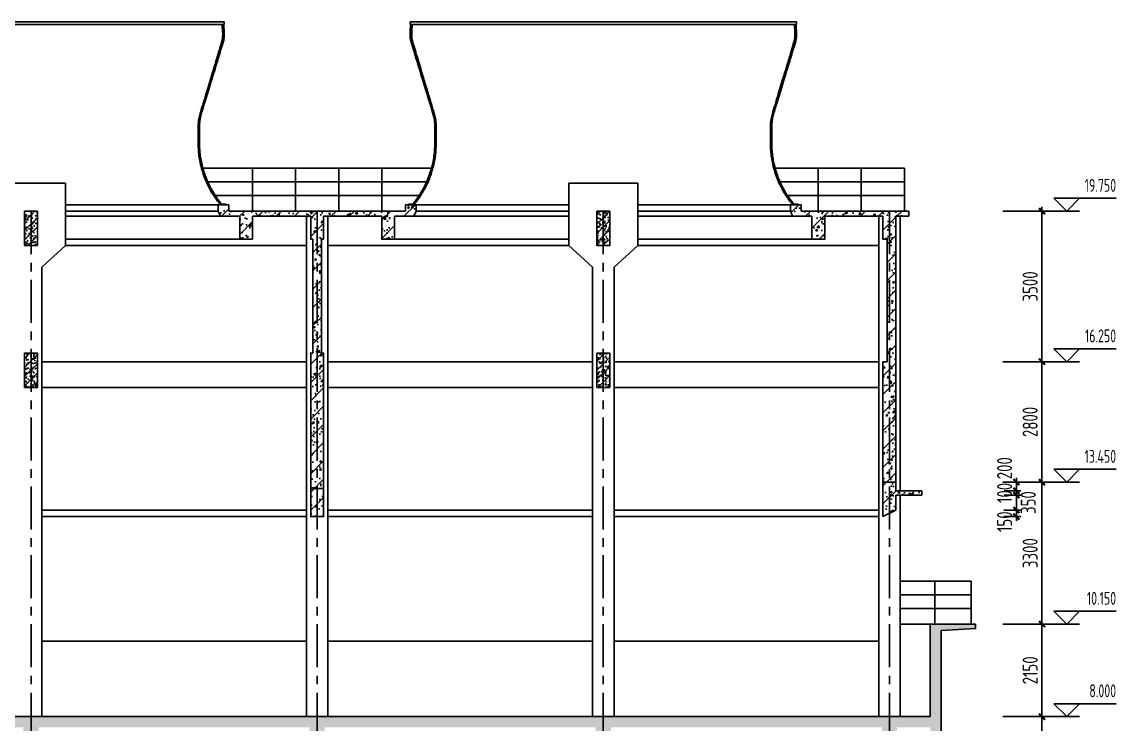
# Model space of a CAD drawing. Extents: x 665703 to 1047784, y -160603 to 92239.
# Drawn here: x 695037 to 720468, y -9366 to 6959 of the extents above; entities that cross this region are included whole.
import ezdxf
from ezdxf.enums import TextEntityAlignment as Align

# ---------------------------------------------------------------- set-up
doc = ezdxf.new("R2010")
doc.units = 0
doc.header["$LTSCALE"] = 800
doc.linetypes.add('CENTER', pattern=[2, 1.25, -0.25, 0.25, -0.25])
doc.layers.get('0').update_dxf_attribs({"linetype": 'CONTINUOUS'})
doc.layers.get('Defpoints').update_dxf_attribs({"linetype": 'CONTINUOUS'})
for name, color, linetype in [('AXIS', 4, 'CENTER'), ('DIM', 2, 'CONTINUOUS'), ('HATCH', 254, 'CONTINUOUS'), ('THIN', 7, 'CONTINUOUS'), ('中粗', 3, 'CONTINUOUS'), ('粗线', 1, 'CONTINUOUS')]:
    doc.layers.add(name, color=color, linetype=linetype)
doc.styles.add('TSSD_Dimension', font='Tssdeng.shx', dxfattribs={"width": 0.75, "bigfont": 'hztxt.shx'})
doc.styles.add('TSSD_Label', font='Tssdeng.shx', dxfattribs={"width": 0.7, "bigfont": 'hztxt.shx'})
doc.dimstyles.new('TSSD_100_100', dxfattribs={"dimtxt": 350, "dimasz": 100, "dimexe": 100, "dimexo": 250, "dimgap": 100, "dimtad": 1, "dimdec": 0, "dimzin": 0, "dimdsep": 46, "dimtxsty": 'TSSD_Dimension', "dimblk": 'ARCHTICK', "dimcen": 0, "dimdle": 100, "dimclrt": 7, "dimadec": 0, "dimazin": 0, "dimtfac": 1, "dimtdec": 0, "dimtix": 1, "dimtmove": 2, "dimatfit": 3, "dimldrblk": 'ARCHTICK', "dimfxl": 0, "dimtolj": 1, "dimtzin": 0, "dimarcsym": 0})
pattern_1 = [(50, (680743.73, -35158.91), (215.17805, -18.82564), [22.5, -247.5]), (355, (680743.73, -35158.9), (-41.6254, 225.6576), [18, -198]), (100.4514, (680761.66, -35160.48), (173.5528, 206.8319), [19.1221, -210.3426]), (46.1842, (680743.73, -35098.9), (320.1723, -49.6557), [33.75, -371.25]), (96.6356, (680770.4, -35103.05), (280.3988, 292.2354), [28.683, -315.514]), (351.1842, (680743.73, -35098.9), (280.3986, 292.2356), [27, -297]), (21, (680773.73, -35113.91), (179.0721, -120.7857), [22.5, -247.5]), (326, (680773.73, -35113.9), (72.9946, 217.545), [18, -198]), (71.4514, (680788.65, -35123.98), (252.0668, 96.75915), [19.1221, -210.3426]), (37.5, (680743.73, -35158.91), (3.64796, 99.86816), [0, -195.6, 0, -201, 0, -198.75]), (7.5, (680743.73, -35158.91), (78.92086, 118.32351), [0, -114.6, 0, -191.1, 0, -75.75]), (327.5, (680676.83, -35158.91), (160.14673, -6.76646), [0, -75, 0, -234, 0, -310.5]), (317.5, (680646.83, -35158.91), (174.95585, 30.0315), [0, -97.5, 0, -155.4, 0, -220.5]), (45, (680743.73, -35158.91), (-106.066, 106.066), [])]
pattern_2 = [(50, (680743.73, -35158.9), (430.356, -37.6513), [45, -495]), (355, (680743.73, -35158.9), (-83.2508, 451.3153), [36, -396]), (100.4514, (680779.6, -35162.05), (347.1056, 413.6637), [38.244, -420.6853]), (46.1842, (680743.73, -35038.9), (640.3446, -99.3114), [67.5, -742.5]), (96.6356, (680797.1, -35047.2), (560.798, 584.471), [57.366, -631.028]), (351.1842, (680743.7, -35038.9), (560.797, 584.471), [54, -594]), (21, (680803.73, -35068.9), (358.1442, -241.5713), [45, -495]), (326, (680803.73, -35068.9), (145.9892, 435.09), [36, -396]), (71.4514, (680833.57, -35089.04), (504.1336, 193.5183), [38.244, -420.6853]), (37.5, (680743.73, -35158.91), (7.2959, 199.7363), [0, -391.2, 0, -402, 0, -397.5]), (7.5, (680743.73, -35158.9), (157.8417, 236.647), [0, -229.2, 0, -382.2, 0, -151.5]), (327.5, (680609.93, -35158.91), (320.29346, -13.5329), [0, -150, 0, -468, 0, -621]), (317.5, (680549.93, -35158.9), (349.9117, 60.063), [0, -195, 0, -310.8, 0, -441]), (45, (680743.73, -35158.9), (-212.132, 212.132), [])]

# ---------------------------------------------------------------- blocks, each defined once
blk = doc.blocks.new('_ArchTick')
at = {"color": 0, "const_width": 0.5}
blk.add_lwpolyline([(-0.71, -0.71), (0.71, 0.71)], dxfattribs=at)
blk = doc.blocks.new('*D55')
at = {"layer": 'Defpoints', "color": 0, "transparency": 16777216}
for p in [(717583, -9191), (718745, -9191), (717583, -17191)]:
    blk.add_point(p, dxfattribs=at)
at = {"layer": 'DIM', "color": 0, "lineweight": -2, "transparency": 16777216}
for p, q in [((718745, -17291), (718745, -9091)), ((717833, -9191), (718845, -9191)), ((717833, -17191), (718845, -17191))]:
    blk.add_line(p, q, dxfattribs=at)
at = {"layer": 'DIM', "color": 0, "lineweight": -2, "transparency": 16777216, "xscale": 100, "yscale": 100, "zscale": 100}
for p, rotation in [((718745, -9191), 90), ((718745, -17191), 270)]:
    blk.add_blockref('_ArchTick', p, dxfattribs=dict(at, rotation=rotation))
at = {"layer": 'DIM', "color": 7, "transparency": 16777216, "insert": (718470, -13191), "char_height": 350, "attachment_point": 5, "rotation": 90, "style": 'TSSD_Dimension'}
blk.add_mtext('\\A1;8000', dxfattribs=at)
blk = doc.blocks.new('*D56')
at = {"layer": 'Defpoints', "color": 0, "transparency": 16777216}
for p in [(717583, -7041), (718745, -7041), (717583, -9191)]:
    blk.add_point(p, dxfattribs=at)
at = {"layer": 'DIM', "color": 0, "lineweight": -2, "transparency": 16777216}
for p, q in [((717833, -7041), (718845, -7041)), ((718745, -9291), (718745, -6941)), ((717833, -9191), (718845, -9191))]:
    blk.add_line(p, q, dxfattribs=at)
at = {"layer": 'DIM', "color": 0, "lineweight": -2, "transparency": 16777216, "xscale": 100, "yscale": 100, "zscale": 100}
for p, rotation in [((718745, -7041), 90), ((718745, -9191), 270)]:
    blk.add_blockref('_ArchTick', p, dxfattribs=dict(at, rotation=rotation))
at = {"layer": 'DIM', "color": 7, "transparency": 16777216, "insert": (718470, -8116), "char_height": 350, "attachment_point": 5, "rotation": 90, "style": 'TSSD_Dimension'}
blk.add_mtext('\\A1;2150', dxfattribs=at)
blk = doc.blocks.new('*D57')
at = {"layer": 'Defpoints', "color": 0, "transparency": 16777216}
for p in [(717583, -3741), (718745, -3741), (717583, -7041)]:
    blk.add_point(p, dxfattribs=at)
at = {"layer": 'DIM', "color": 0, "lineweight": -2, "transparency": 16777216}
for p, q in [((717833, -3741), (718845, -3741)), ((718745, -7141), (718745, -3641)), ((717833, -7041), (718845, -7041))]:
    blk.add_line(p, q, dxfattribs=at)
at = {"layer": 'DIM', "color": 0, "lineweight": -2, "transparency": 16777216, "xscale": 100, "yscale": 100, "zscale": 100}
for p, rotation in [((718745, -3741), 90), ((718745, -7041), 270)]:
    blk.add_blockref('_ArchTick', p, dxfattribs=dict(at, rotation=rotation))
at = {"layer": 'DIM', "color": 7, "transparency": 16777216, "insert": (718470, -5391), "char_height": 350, "attachment_point": 5, "rotation": 90, "style": 'TSSD_Dimension'}
blk.add_mtext('\\A1;3300', dxfattribs=at)
blk = doc.blocks.new('*D58')
at = {"layer": 'Defpoints', "color": 0, "transparency": 16777216}
for p in [(717583, -941), (718745, -941), (717583, -3741)]:
    blk.add_point(p, dxfattribs=at)
at = {"layer": 'DIM', "color": 0, "lineweight": -2, "transparency": 16777216}
for p, q in [((717833, -941), (718845, -941)), ((718745, -3841), (718745, -841)), ((717833, -3741), (718845, -3741))]:
    blk.add_line(p, q, dxfattribs=at)
at = {"layer": 'DIM', "color": 0, "lineweight": -2, "transparency": 16777216, "xscale": 100, "yscale": 100, "zscale": 100}
for p, rotation in [((718745, -941), 90), ((718745, -3741), 270)]:
    blk.add_blockref('_ArchTick', p, dxfattribs=dict(at, rotation=rotation))
at = {"layer": 'DIM', "color": 7, "transparency": 16777216, "insert": (718470, -2341), "char_height": 350, "attachment_point": 5, "rotation": 90, "style": 'TSSD_Dimension'}
blk.add_mtext('\\A1;2800', dxfattribs=at)
blk = doc.blocks.new('*D59')
at = {"layer": 'Defpoints', "color": 0, "transparency": 16777216}
for p in [(717583, 2559), (718745, 2559), (717583, -941)]:
    blk.add_point(p, dxfattribs=at)
at = {"layer": 'DIM', "color": 0, "lineweight": -2, "transparency": 16777216}
for p, q in [((717833, 2559), (718845, 2559)), ((718745, -1041), (718745, 2659)), ((717833, -941), (718845, -941))]:
    blk.add_line(p, q, dxfattribs=at)
at = {"layer": 'DIM', "color": 0, "lineweight": -2, "transparency": 16777216, "xscale": 100, "yscale": 100, "zscale": 100}
for p, rotation in [((718745, 2559), 90), ((718745, -941), 270)]:
    blk.add_blockref('_ArchTick', p, dxfattribs=dict(at, rotation=rotation))
at = {"layer": 'DIM', "color": 7, "transparency": 16777216, "insert": (718470, 809), "char_height": 350, "attachment_point": 5, "rotation": 90, "style": 'TSSD_Dimension'}
blk.add_mtext('\\A1;3500', dxfattribs=at)
blk = doc.blocks.new('*D60')
at = {"layer": 'Defpoints', "color": 0, "transparency": 16777216}
for p in [(717606, -4391), (717607, -4541), (718150, -4391)]:
    blk.add_point(p, dxfattribs=at)
at = {"layer": 'DIM', "color": 0, "lineweight": -2, "transparency": 16777216}
for p, q in [((718150, -4391), (718150, -4291)), ((717856, -4391), (718250, -4391)), ((717857, -4541), (718250, -4541)), ((718150, -4541), (718150, -4391)), ((718150, -4541), (718150, -4641))]:
    blk.add_line(p, q, dxfattribs=at)
at = {"layer": 'DIM', "color": 0, "lineweight": -2, "transparency": 16777216, "xscale": 100, "yscale": 100, "zscale": 100}
for p, rotation in [((718150, -4391), 270), ((718150, -4541), 90)]:
    blk.add_blockref('_ArchTick', p, dxfattribs=dict(at, rotation=rotation))
at = {"layer": 'DIM', "color": 7, "transparency": 16777216, "insert": (717875, -4660), "char_height": 350, "attachment_point": 5, "rotation": 90, "style": 'TSSD_Dimension'}
blk.add_mtext('\\A1;150', dxfattribs=at)
blk = doc.blocks.new('*D61')
at = {"layer": 'Defpoints', "color": 0, "transparency": 16777216}
for p in [(717614, -4041), (718150, -4041), (717606, -4391)]:
    blk.add_point(p, dxfattribs=at)
at = {"layer": 'DIM', "color": 0, "lineweight": -2, "transparency": 16777216}
for p, q in [((717864, -4041), (718250, -4041)), ((718150, -4491), (718150, -3941)), ((717856, -4391), (718250, -4391))]:
    blk.add_line(p, q, dxfattribs=at)
at = {"layer": 'DIM', "color": 0, "lineweight": -2, "transparency": 16777216, "xscale": 100, "yscale": 100, "zscale": 100}
for p, rotation in [((718150, -4041), 90), ((718150, -4391), 270)]:
    blk.add_blockref('_ArchTick', p, dxfattribs=dict(at, rotation=rotation))
at = {"layer": 'DIM', "color": 7, "transparency": 16777216, "insert": (718426, -4216), "char_height": 350, "attachment_point": 5, "rotation": 90, "style": 'TSSD_Dimension'}
blk.add_mtext('\\A1;350', dxfattribs=at)
blk = doc.blocks.new('*D62')
at = {"layer": 'Defpoints', "color": 0, "transparency": 16777216}
for p in [(717614, -3741), (718150, -3741), (717614, -3941)]:
    blk.add_point(p, dxfattribs=at)
at = {"layer": 'DIM', "color": 0, "lineweight": -2, "transparency": 16777216}
for p, q in [((717864, -3741), (718250, -3741)), ((718150, -4041), (718150, -3641)), ((717864, -3941), (718250, -3941))]:
    blk.add_line(p, q, dxfattribs=at)
at = {"layer": 'DIM', "color": 0, "lineweight": -2, "transparency": 16777216, "xscale": 100, "yscale": 100, "zscale": 100}
for p, rotation in [((718150, -3741), 90), ((718150, -3941), 270)]:
    blk.add_blockref('_ArchTick', p, dxfattribs=dict(at, rotation=rotation))
at = {"layer": 'DIM', "color": 7, "transparency": 16777216, "insert": (717875, -3417), "char_height": 350, "attachment_point": 5, "rotation": 90, "style": 'TSSD_Dimension'}
blk.add_mtext('\\A1;200', dxfattribs=at)
blk = doc.blocks.new('*D63')
at = {"layer": 'Defpoints', "color": 0, "transparency": 16777216}
for p in [(717614, -3941), (717614, -4041), (718150, -3941)]:
    blk.add_point(p, dxfattribs=at)
at = {"layer": 'DIM', "color": 0, "lineweight": -2, "transparency": 16777216}
for p, q in [((717864, -3941), (718250, -3941)), ((717864, -4041), (718250, -4041)), ((718150, -3941), (718150, -3841)), ((718150, -4041), (718150, -3941)), ((718150, -4041), (718150, -4141))]:
    blk.add_line(p, q, dxfattribs=at)
at = {"layer": 'DIM', "color": 0, "lineweight": -2, "transparency": 16777216, "xscale": 100, "yscale": 100, "zscale": 100}
for p, rotation in [((718150, -3941), 270), ((718150, -4041), 90)]:
    blk.add_blockref('_ArchTick', p, dxfattribs=dict(at, rotation=rotation))
at = {"layer": 'DIM', "color": 7, "transparency": 16777216, "insert": (717875, -3991), "char_height": 350, "attachment_point": 5, "rotation": 90, "style": 'TSSD_Dimension'}
blk.add_mtext('\\A1;100', dxfattribs=at)

msp = doc.modelspace()

# ---------------------------------------------------------------- hatches: boundary and pattern name
at = {"layer": 'HATCH'}
h = msp.add_hatch(dxfattribs=at)
h.set_pattern_fill('ARMORED', color=256, scale=30, style=0)
h.set_pattern_definition(pattern_1)
h.paths.add_polyline_path([(695399.9, 2559.3), (695099.9, 2559.3), (695099.9, 1759.3), (695399.9, 1759.3)])
h = msp.add_hatch(dxfattribs=at)
h.set_pattern_fill('ARMORED', color=256, scale=60, style=0)
h.set_pattern_definition(pattern_2)
h.paths.add_polyline_path([(702049.9, -1540.7), (702049.9, -740.7), (701999.9, -740.7), (701999.9, 1909.3), (702049.9, 1909.3), (702049.9, 2439.3), (703399.9, 2439.3), (703399.9, 1909.3), (703699.9, 1909.3), (703699.9, 2439.3), (704149.9, 2439.3), (704199.9, 2559.3), (704199.9, 2709.3), (703949.9, 2709.3), (703949.9, 2559.3), (699849.9, 2559.3), (699849.9, 2709.3), (699599.9, 2709.3), (699599.9, 2559.3), (699649.9, 2439.3), (700099.9, 2439.3), (700099.9, 1909.3), (700399.9, 1909.3), (700399.9, 2439.3), (701749.9, 2439.3), (701749.9, 1909.3), (701799.9, 1909.3), (701799.9, -740.7), (701749.9, -740.7), (701749.9, -1540.7), (701749.9, -3890.7), (701749.9, -4540.7), (702049.9, -4540.7), (702049.9, -3890.7)])
h = msp.add_hatch(dxfattribs=at)
h.set_pattern_fill('ARMORED', color=256, scale=30, style=0)
h.set_pattern_definition(pattern_1)
h.paths.add_polyline_path([(708699.9, 2559.3), (708399.9, 2559.3), (708399.9, 1759.3), (708699.9, 1759.3)])
h = msp.add_hatch(dxfattribs=at)
h.set_pattern_fill('ARMORED', color=256, scale=60, style=0)
h.set_pattern_definition(pattern_2)
h.paths.add_polyline_path([(715349.9, -1640.7), (715349.9, -940.7), (715349.9, 1909.3), (715349.9, 2439.3), (715649.9, 2439.3), (715649.9, 2559.3), (713149.9, 2559.3), (713149.9, 2709.3), (712899.9, 2709.3), (712899.9, 2559.3), (712949.9, 2439.3), (713399.9, 2439.3), (713399.9, 1909.3), (713699.9, 1909.3), (713699.9, 2439.3), (715049.9, 2439.3), (715049.9, 1909.3), (715149.9, 1909.3), (715149.9, -940.7), (715049.9, -940.7), (715049.9, -1640.7), (715049.9, -3740.7), (715049.9, -4540.7), (715349.9, -4390.7), (715349.9, -4040.7), (715949.9, -4040.7), (715949.9, -3940.7), (715349.9, -3940.7), (715349.9, -3740.7)])
h = msp.add_hatch(dxfattribs=at)
h.set_pattern_fill('ARMORED', color=256, scale=30, style=0)
h.set_pattern_definition(pattern_1)
h.paths.add_polyline_path([(695099.9, -1540.7), (695399.9, -1540.7), (695399.9, -740.7), (695099.9, -740.7)])
h = msp.add_hatch(dxfattribs=at)
h.set_pattern_fill('ARMORED', color=256, scale=30, style=0)
h.set_pattern_definition(pattern_1)
h.paths.add_polyline_path([(708699.9, -740.7), (708399.9, -740.7), (708399.9, -1540.7), (708699.9, -1540.7)])
h = msp.add_hatch(dxfattribs=at)
h.set_pattern_fill('ARMORED', color=256, scale=100, style=0)
h.set_pattern_definition([(50, (680743.73, -35158.9), (717.26, -62.752), [75, -825]), (355, (680743.7, -35158.9), (-138.751, 752.192), [60, -660]), (100.4514, (680803.5, -35164.14), (578.509, 689.44), [63.74, -701.142]), (46.1842, (680743.7, -34958.9), (1067.241, -165.519), [112.5, -1237.5]), (96.6356, (680832.7, -34972.7), (934.663, 974.118), [95.61, -1051.713]), (351.1842, (680743.7, -34958.9), (934.662, 974.119), [90, -990]), (21, (680843.73, -35008.9), (596.907, -402.619), [75, -825]), (326, (680843.7, -35008.9), (243.315, 725.15), [60, -660]), (71.4514, (680893.5, -35042.46), (840.223, 322.53), [63.74, -701.142]), (37.5, (680743.73, -35158.9), (12.1599, 332.8939), [0, -652, 0, -670, 0, -662.5]), (7.5, (680743.73, -35158.9), (263.0695, 394.4117), [0, -382, 0, -637, 0, -252.5]), (327.5, (680520.73, -35158.9), (533.8224, -22.5549), [0, -250, 0, -780, 0, -1035]), (317.5, (680420.73, -35158.9), (583.186, 100.105), [0, -325, 0, -518, 0, -735]), (45, (680743.73, -35158.9), (-353.5534, 353.5534), [])])
h.paths.add_polyline_path([(702074.9, -9440.7), (708374.9, -9440.7), (708374.9, -10190.7), (708724.9, -10190.7), (708724.9, -9440.7), (715024.9, -9440.7), (715024.9, -10090.7), (715374.9, -10090.7), (715374.9, -9440.7), (716149.9, -9440.7), (716149.9, -9690.7), (716399.9, -9690.7), (716399.9, -7190.7), (717199.9, -7140.7), (717199.9, -7040.7), (716149.9, -7040.7), (716149.9, -9190.7), (687649.9, -9190.7), (687649.9, -7040.7), (686599.9, -7040.7), (686599.9, -7140.7), (687399.9, -7190.7), (687399.9, -9690.7), (687649.9, -9690.7), (687649.9, -9440.7), (688424.9, -9440.7), (688424.9, -10090.7), (688774.9, -10090.7), (688774.9, -9440.7), (695074.9, -9440.7), (695074.9, -10190.7), (695424.9, -10190.7), (695424.9, -9440.7), (701724.9, -9440.7), (701724.9, -10190.7), (702074.9, -10190.7)])

# ---------------------------------------------------------------- linework, layer by layer
at = {"color": 7, "linetype": 'Continuous'}
for p, q in [((699736.9, 6959.3), (690762.9, 6959.3)), ((699736.9, 6900.3), (690762.9, 6900.3)), ((699736.9, 6900.3), (699736.9, 6959.3)), ((704062.9, 6959.3), (704062.9, 6900.3)), ((713036.9, 6959.3), (704062.9, 6959.3)), ((713036.9, 6900.3), (704062.9, 6900.3)), ((713036.9, 6900.3), (713036.9, 6959.3))]:
    msp.add_line(p, q, dxfattribs=at)
at = {"color": 7, "linetype": 'Continuous', "flags": 128}
for points in [[(699654.4, 2709.3), (699615.9, 2756.6), (699585.9, 2795.1), (699557.1, 2833.9), (699529.4, 2872.9), (699502.9, 2912), (699477.5, 2951.3), (699454.5, 2988.4), (699432.5, 3025.6), (699411.5, 3062.8), (699391.4, 3100), (699372.2, 3137.2), (699351.9, 3178.6), (699332.6, 3219.9), (699314.5, 3261.1), (699297.4, 3302.2), (699281.3, 3343), (699266.2, 3383.6), (699252.2, 3423.9), (699239, 3464), (699225.2, 3509.3), (699212.5, 3554.2), (699201, 3598.6), (699190.5, 3642.6), (699181.1, 3686), (699172.8, 3728), (699165.5, 3769.6), (699159, 3810.5), (699153.5, 3850.9), (699148.6, 3891.4), (699144.6, 3931.2), (699141.3, 3970.4), (699138.8, 4008.9), (699136.9, 4046.6), (699135.8, 4083.7), (699135.2, 4120), (699135.2, 4164.2), (699135.2, 4207.2), (699135.2, 4249.1), (699135.2, 4289.8), (699135.1, 4329.4), (699135.1, 4367.7), (699135.1, 4404.9), (699135.1, 4440.9), (699135.1, 4472.3), (699135.1, 4502.7), (699135.1, 4532.1), (699135.4, 4560.7), (699136.6, 4589), (699138.4, 4617), (699141.1, 4644.8), (699145.1, 4676.9), (699150.1, 4708.7), (699156.1, 4740), (699163, 4770.9), (699170.8, 4801.3), (699179.4, 4831.3), (699193.4, 4877.6), (699207.3, 4923.4), (699220.9, 4968.5), (699240.3, 5032.6), (699259.3, 5095.5), (699278, 5157.1), (699296.2, 5217.5), (699314.3, 5277.2), (699332.4, 5336.9), (699417.4, 5618.1), (699422.5, 5634.9), (699427.5, 5651.6), (699432.7, 5668.6), (699438.1, 5686.5), (699443.8, 5705.4), (699449.8, 5725.2), (699455.7, 5744.7), (699461.9, 5765.2), (699468.3, 5786.4), (699475, 5808.5), (699482, 5831.5), (699490, 5858.1), (699498.4, 5885.8), (699507.1, 5914.6), (699516.2, 5944.5), (699525.5, 5975.5), (699535.2, 6007.6), (699545.3, 6040.8), (699555.7, 6075.1), (699566.6, 6111.2), (699577.9, 6148.5), (699589.5, 6186.9), (699601.5, 6226.6), (699613.9, 6267.5), (699626.4, 6308.8), (699639.3, 6351.4), (699652.5, 6395.2), (699666.1, 6440.2), (699673.2, 6463.6), (699680.2, 6487.3), (699686.4, 6511), (699691.6, 6534.8), (699695.9, 6558.7), (699699.2, 6582.4), (699701.6, 6606.2), (699703.3, 6630.4), (699704.2, 6655), (699704.4, 6687.4), (699703.5, 6720.6), (699701.6, 6754.6), (699699, 6789.5), (699695.8, 6825.4), (699692.1, 6862.3), (699688.2, 6900.3)], [(699682.3, 2718.3), (699652, 2755.1), (699622.8, 2792.2), (699594.8, 2829.4), (699567.8, 2866.8), (699542, 2904.3), (699517.6, 2941.2), (699494.3, 2978.1), (699471.9, 3015), (699450.6, 3051.9), (699426.4, 3095.8), (699403.6, 3139.6), (699382.1, 3183.2), (699361.9, 3226.6), (699342.9, 3269.8), (699325.1, 3312.6), (699309.2, 3353.3), (699294.3, 3393.6), (699280.4, 3433.5), (699267.5, 3473.1), (699255.6, 3512.2), (699244.5, 3551), (699234.4, 3589.3), (699225, 3627.1), (699216.1, 3666.1), (699208.1, 3704.6), (699200.9, 3742.5), (699194.5, 3779.9), (699188.8, 3816.5), (699183.8, 3852.6), (699179.2, 3890.4), (699175.4, 3927.5), (699172.3, 3963.7), (699169.8, 3999.2), (699167.9, 4033.9), (699166.6, 4067.8), (699165.8, 4100.8), (699165.6, 4133), (699165.6, 4172.3), (699165.6, 4210.3), (699165.6, 4246.9), (699165.6, 4282.2), (699165.6, 4316.2), (699165.6, 4343.5), (699165.6, 4369.8), (699165.6, 4395.3), (699165.6, 4419.8), (699165.6, 4443.4), (699165.6, 4466.2), (699165.6, 4488.1), (699165.6, 4510.9), (699165.6, 4534.4), (699165.8, 4558.8), (699166.8, 4583.9), (699168.2, 4607.4), (699170.2, 4631.5), (699172.9, 4656.2), (699176.3, 4681.5), (699180.5, 4707.4), (699185.3, 4733.3), (699191, 4759.7), (699197.6, 4786.6), (699205.1, 4813.9), (699215.1, 4846.9), (699225.4, 4880.7), (699236, 4915.4), (699246.8, 4950.9), (699257.9, 4987.1), (699269.2, 5024.3), (699283.2, 5069.9), (699297.5, 5116.7), (699312.1, 5164.7), (699327.1, 5213.9), (699342.5, 5264.3), (699358, 5314.9), (699373.8, 5366.8), (699390, 5419.8), (699406.6, 5474.1), (699422.9, 5527.6), (699439.6, 5582.2), (699456.6, 5638), (699474, 5695), (699491.8, 5753.1), (699509.9, 5812.5), (699527.4, 5869.7), (699545.2, 5928), (699563.4, 5987.5), (699581.9, 6048.1), (699600.8, 6110), (699614.4, 6154.7), (699628.3, 6200), (699642.3, 6246), (699656.6, 6292.7), (699671, 6340), (699685.7, 6388.1), (699700.6, 6436.8), (699715.5, 6486.2), (699722.1, 6511), (699727.5, 6535.6), (699731.9, 6560.3), (699735.3, 6584.9), (699737.7, 6609.7), (699739.3, 6634.1), (699740.1, 6658.8), (699740.2, 6683.8), (699739.7, 6709), (699738, 6745.7), (699735.3, 6783), (699731.9, 6821.2), (699728, 6860.3), (699723.8, 6900.3)], [(699682.6, 2718.3), (699652.3, 2755.1), (699623.1, 2792.2), (699595, 2829.4), (699568.1, 2866.8), (699542.2, 2904.3), (699517.9, 2941.2), (699494.5, 2978.1), (699472.2, 3015), (699450.8, 3051.9), (699426.7, 3095.8), (699403.9, 3139.6), (699382.3, 3183.2), (699362.1, 3226.6), (699343.1, 3269.8), (699325.3, 3312.6), (699309.4, 3353.3), (699294.5, 3393.6), (699280.7, 3433.5), (699267.8, 3473.1), (699255.8, 3512.2), (699244.8, 3551), (699234.6, 3589.3), (699225.3, 3627.1), (699216.4, 3666.1), (699208.3, 3704.6), (699201.1, 3742.5), (699194.7, 3779.9), (699189, 3816.5), (699184, 3852.6), (699179.5, 3890.4), (699175.6, 3927.5), (699172.5, 3963.7), (699170, 3999.2), (699168.1, 4033.9), (699166.8, 4067.8), (699166.1, 4100.8), (699165.8, 4133), (699165.8, 4172.3), (699165.8, 4210.3), (699165.8, 4246.9), (699165.8, 4282.2), (699165.8, 4316.2), (699165.8, 4343.5), (699165.8, 4369.8), (699165.8, 4395.3), (699165.8, 4419.8), (699165.8, 4443.4), (699165.8, 4466.2), (699165.8, 4488.1), (699165.8, 4510.9), (699165.8, 4534.4), (699166.1, 4558.8), (699167, 4583.9), (699168.4, 4607.4), (699170.4, 4631.5), (699173.1, 4656.2), (699176.5, 4681.5), (699180.7, 4707.4), (699185.6, 4733.3), (699191.3, 4759.7), (699197.8, 4786.6), (699205.3, 4813.9), (699215.3, 4846.9), (699225.6, 4880.7), (699236.2, 4915.4), (699247, 4950.9), (699258.1, 4987.1), (699269.5, 5024.3), (699283.4, 5069.9), (699297.7, 5116.7), (699312.3, 5164.7), (699327.4, 5213.9), (699342.8, 5264.3), (699358.2, 5314.9), (699374.1, 5366.8), (699390.3, 5419.8), (699406.8, 5474.1), (699423.2, 5527.6), (699439.8, 5582.2), (699456.9, 5638), (699474.3, 5695), (699492, 5753.1), (699510.2, 5812.5), (699527.6, 5869.7), (699545.5, 5928), (699563.6, 5987.5), (699582.1, 6048.1), (699601, 6110), (699614.7, 6154.7), (699628.5, 6200), (699642.6, 6246), (699656.8, 6292.7), (699671.3, 6340), (699685.9, 6388.1), (699700.8, 6436.8), (699715.8, 6486.2), (699722.3, 6511), (699727.7, 6535.6), (699732.1, 6560.3), (699735.5, 6584.9), (699738, 6609.7), (699739.6, 6634.1), (699740.4, 6658.8), (699740.5, 6683.8), (699740, 6709), (699738.3, 6745.7), (699735.6, 6783), (699732.2, 6821.2), (699728.2, 6860.3), (699724.1, 6900.3)], [(704075.7, 6900.3), (704071.9, 6863.4), (704068.2, 6827.4), (704065, 6792.2), (704062.3, 6757.8), (704060.4, 6724.1), (704059.4, 6691.1), (704059.3, 6665.5), (704059.9, 6640.3), (704061.4, 6615.3), (704063.6, 6590.6), (704066.8, 6566), (704070.9, 6541.6), (704076.3, 6515.9), (704082.9, 6490.1), (704090.6, 6464.3), (704098.4, 6438.6), (704106.2, 6413.2), (704121.2, 6364), (704135.9, 6315.8), (704153.1, 6259.6), (704169.9, 6204.6), (704186.3, 6150.9), (704200.6, 6104), (704214.6, 6058), (704228.4, 6013), (704241.8, 5969), (704255, 5925.8), (704267.9, 5883.5), (704283, 5834), (704297.8, 5785.8), (704312.1, 5738.8), (704326.1, 5693.1), (704339.7, 5648.6), (704352.6, 5606), (704365.3, 5564.7), (704377.6, 5524.5), (704389.5, 5485.4), (704401.3, 5446.8), (704412.7, 5409.4), (704423.8, 5373.2), (704434.5, 5338.1), (704444.8, 5304.2), (704454.6, 5272), (704464.1, 5241), (704473.3, 5211.1), (704482.1, 5182.3), (704488.9, 5160), (704495.4, 5138.5), (704501.8, 5117.7), (704507.9, 5097.6), (704514.1, 5077.5), (704522.4, 5050), (704531.2, 5021.3), (704540.4, 4991.2), (704548.9, 4963.5), (704557.6, 4934.8), (704566.7, 4905), (704576.1, 4874.2), (704583.8, 4849.2), (704591.6, 4823.6), (704599.1, 4797.2), (704606.1, 4770), (704612.5, 4741.3), (704618.3, 4711.9), (704623.2, 4681.5), (704627.3, 4650.4), (704630.5, 4618.4), (704632.7, 4585.7), (704633.8, 4552.2), (704634, 4512.3), (704634, 4471.5), (704634, 4429.7), (704634, 4387), (704634, 4343.3), (704634, 4298.7), (704634, 4263.1), (704634, 4226.8), (704634, 4190), (704634, 4152.5), (704633.9, 4114.6), (704633.2, 4076), (704631.8, 4038), (704629.8, 3999.5), (704627, 3960.5), (704623.5, 3921), (704619.2, 3881), (704614.3, 3841.3), (704608.5, 3801.2), (704601.9, 3760.6), (704594.4, 3719.7), (704585.9, 3677.6), (704576.4, 3635.1), (704566, 3592.3), (704554.5, 3549.2), (704542, 3505.8), (704528.5, 3462.1), (704513.9, 3418.2), (704498.2, 3374.3), (704481.4, 3330.1), (704463.5, 3285.8), (704444.3, 3241.5), (704424, 3197.1), (704402.8, 3153.4), (704380.5, 3109.7), (704356.9, 3066.2), (704332.1, 3022.7), (704308.8, 2983.9), (704284.6, 2945.3), (704259.3, 2906.9), (704233, 2868.7), (704205.7, 2830.7), (704177.2, 2792.9), (704147.8, 2755.5), (704117.2, 2718.3)], [(704076, 6900.3), (704072.1, 6863.4), (704068.5, 6827.4), (704065.2, 6792.2), (704062.6, 6757.8), (704060.6, 6724.1), (704059.6, 6691.1), (704059.6, 6665.5), (704060.2, 6640.3), (704061.6, 6615.3), (704063.9, 6590.6), (704067, 6566), (704071.1, 6541.6), (704076.6, 6515.9), (704083.1, 6490.1), (704090.8, 6464.3), (704098.7, 6438.6), (704106.4, 6413.2), (704121.4, 6364), (704136.2, 6315.8), (704153.3, 6259.6), (704170.1, 6204.6), (704186.5, 6150.9), (704200.8, 6104), (704214.9, 6058), (704228.6, 6013), (704242.1, 5969), (704255.3, 5925.8), (704268.2, 5883.5), (704283.3, 5834), (704298, 5785.8), (704312.3, 5738.8), (704326.3, 5693.1), (704339.9, 5648.6), (704352.9, 5606), (704365.5, 5564.7), (704377.8, 5524.5), (704389.7, 5485.4), (704401.5, 5446.8), (704412.9, 5409.4), (704424, 5373.2), (704434.7, 5338.1), (704445.1, 5304.2), (704454.9, 5272), (704464.4, 5241), (704473.5, 5211.1), (704482.3, 5182.3), (704489.1, 5160), (704495.7, 5138.5), (704502, 5117.7), (704508.2, 5097.6), (704514.3, 5077.5), (704522.7, 5050), (704531.4, 5021.3), (704540.6, 4991.2), (704549.1, 4963.5), (704557.9, 4934.8), (704566.9, 4905), (704576.4, 4874.2), (704584, 4849.2), (704591.8, 4823.6), (704599.3, 4797.2), (704606.3, 4770), (704612.8, 4741.3), (704618.5, 4711.9), (704623.5, 4681.5), (704627.6, 4650.4), (704630.7, 4618.4), (704632.9, 4585.7), (704634.1, 4552.2), (704634.2, 4512.3), (704634.2, 4471.5), (704634.2, 4429.7), (704634.2, 4387), (704634.2, 4343.3), (704634.2, 4298.7), (704634.2, 4263.1), (704634.2, 4226.8), (704634.2, 4190), (704634.2, 4152.5), (704634.1, 4114.6), (704633.4, 4076), (704632, 4038), (704630, 3999.5), (704627.2, 3960.5), (704623.7, 3921), (704619.5, 3881), (704614.5, 3841.3), (704608.7, 3801.2), (704602.1, 3760.6), (704594.6, 3719.7), (704586.1, 3677.6), (704576.6, 3635.1), (704566.2, 3592.3), (704554.7, 3549.2), (704542.3, 3505.8), (704528.8, 3462.1), (704514.2, 3418.2), (704498.5, 3374.3), (704481.7, 3330.1), (704463.7, 3285.8), (704444.6, 3241.5), (704424.2, 3197.1), (704403.1, 3153.4), (704380.7, 3109.7), (704357.1, 3066.2), (704332.3, 3022.7), (704309.1, 2983.9), (704284.8, 2945.3), (704259.6, 2906.9), (704233.3, 2868.7), (704205.9, 2830.7), (704177.5, 2792.9), (704148, 2755.5), (704117.5, 2718.3)], [(704112.4, 6900.3), (704108.7, 6864.8), (704105.3, 6830.1), (704102.1, 6796.2), (704099.5, 6763), (704097.5, 6730.4), (704096.4, 6698.4), (704096.1, 6666.9), (704096.7, 6641.9), (704098.1, 6617.3), (704100.2, 6592.8), (704103.2, 6568.5), (704107.1, 6544.2), (704112.1, 6520), (704117.6, 6497.1), (704124.2, 6474.1), (704131.1, 6451.1), (704138, 6428.3), (704144.8, 6405.7), (704159.9, 6355.9), (704174.7, 6307), (704189.2, 6258.9), (704203.5, 6211.6), (704220.2, 6156.4), (704236.6, 6102.3), (704252.6, 6049.4), (704268.3, 5997.5), (704283.6, 5946.8), (704298.7, 5897), (704313.4, 5848.4), (704327.8, 5800.7), (704341.9, 5754), (704355.7, 5708.4), (704369.2, 5663.7), (704382.5, 5620), (704397.7, 5569.7), (704412.5, 5520.8), (704426.9, 5473.2), (704440.9, 5426.8), (704453.5, 5385.1), (704465.8, 5344.4), (704477.8, 5304.9), (704489.4, 5266.4), (704500.7, 5229), (704511.7, 5192.7), (704522.4, 5157.5), (704532.7, 5123.3), (704543.2, 5088.7), (704553.3, 5055.2), (704563, 5023), (704572.5, 4991.6), (704582, 4960.4), (704591.4, 4929.4), (704600.7, 4898.6), (704610, 4867.9), (704619.2, 4837.5), (704628.1, 4807.1), (704636.1, 4776.8), (704643.1, 4746.4), (704650, 4710.6), (704655.7, 4674.9), (704660, 4639.4), (704663, 4604), (704664.7, 4571.5), (704665.4, 4539.2), (704665.4, 4507.2), (704665.4, 4475.4), (704665.4, 4444), (704665.4, 4412.8), (704665.4, 4381.9), (704665.4, 4325.9), (704665.4, 4270.2), (704665.4, 4214.5), (704665.4, 4171.9), (704665.4, 4129.3), (704664.8, 4086.7), (704663.5, 4044.2), (704661.3, 4001.6), (704658.4, 3959.1), (704654.6, 3916.7), (704652.8, 3899.1), (704650.8, 3881.5), (704648.7, 3863.7), (704646.3, 3845.1), (704643.7, 3825.6), (704640.7, 3805), (704637.6, 3784.8), (704634.1, 3763.7), (704630.3, 3741.8), (704626, 3719), (704621.4, 3695.4), (704616.3, 3671), (704610.8, 3645.8), (704604.7, 3619.7), (704598.1, 3592.9), (704591, 3565.3), (704583.4, 3537.5), (704575.2, 3508.9), (704566.4, 3479.7), (704556.9, 3449.7), (704545.9, 3416.6), (704534, 3382.7), (704521.2, 3348.1), (704507.4, 3312.8), (704492.7, 3276.8), (704476.9, 3240.2), (704461.1, 3205.1), (704444.3, 3169.4), (704426.4, 3133.3), (704407.4, 3096.8), (704387.4, 3059.8), (704366.2, 3022.5), (704343.8, 2984.8), (704320.2, 2946.8), (704295.4, 2908.6), (704269.3, 2870.2), (704247.8, 2839.9), (704225.5, 2809.5), (704202.4, 2779.1), (704178.4, 2748.7), (704146.1, 2709.3)], [(712954.4, 2709.3), (712915.9, 2756.6), (712885.9, 2795.1), (712857.1, 2833.9), (712829.4, 2872.9), (712802.9, 2912), (712777.5, 2951.3), (712754.5, 2988.4), (712732.5, 3025.6), (712711.5, 3062.8), (712691.4, 3100), (712672.2, 3137.2), (712651.9, 3178.6), (712632.6, 3219.9), (712614.5, 3261.1), (712597.4, 3302.2), (712581.3, 3343), (712566.2, 3383.6), (712552.2, 3423.9), (712539, 3464), (712525.2, 3509.3), (712512.5, 3554.2), (712501, 3598.6), (712490.5, 3642.6), (712481.1, 3686), (712472.8, 3728), (712465.5, 3769.6), (712459, 3810.5), (712453.5, 3850.9), (712448.6, 3891.4), (712444.6, 3931.2), (712441.3, 3970.4), (712438.8, 4008.9), (712436.9, 4046.6), (712435.8, 4083.7), (712435.2, 4120), (712435.2, 4164.2), (712435.2, 4207.2), (712435.2, 4249.1), (712435.2, 4289.8), (712435.1, 4329.4), (712435.1, 4367.7), (712435.1, 4404.9), (712435.1, 4440.9), (712435.1, 4472.3), (712435.1, 4502.7), (712435.1, 4532.1), (712435.4, 4560.7), (712436.6, 4589), (712438.4, 4617), (712441.1, 4644.8), (712445.1, 4676.9), (712450.1, 4708.7), (712456.1, 4740), (712463, 4770.9), (712470.8, 4801.3), (712479.4, 4831.3), (712493.4, 4877.6), (712507.3, 4923.4), (712520.9, 4968.5), (712540.3, 5032.6), (712559.3, 5095.5), (712578, 5157.1), (712596.2, 5217.5), (712614.3, 5277.2), (712632.4, 5336.9), (712717.4, 5618.1), (712722.5, 5634.9), (712727.5, 5651.6), (712732.7, 5668.6), (712738.1, 5686.5), (712743.8, 5705.4), (712749.8, 5725.2), (712755.7, 5744.7), (712761.9, 5765.2), (712768.3, 5786.4), (712775, 5808.5), (712782, 5831.5), (712790, 5858.1), (712798.4, 5885.8), (712807.1, 5914.6), (712816.2, 5944.5), (712825.5, 5975.5), (712835.2, 6007.6), (712845.3, 6040.8), (712855.7, 6075.1), (712866.6, 6111.2), (712877.9, 6148.5), (712889.5, 6186.9), (712901.5, 6226.6), (712913.9, 6267.5), (712926.4, 6308.8), (712939.3, 6351.4), (712952.5, 6395.2), (712966.1, 6440.2), (712973.2, 6463.6), (712980.2, 6487.3), (712986.4, 6511), (712991.6, 6534.8), (712995.9, 6558.7), (712999.2, 6582.4), (713001.6, 6606.2), (713003.3, 6630.4), (713004.2, 6655), (713004.4, 6687.4), (713003.5, 6720.6), (713001.6, 6754.6), (712999, 6789.5), (712995.8, 6825.4), (712992.1, 6862.3), (712988.2, 6900.3)], [(712982.3, 2718.3), (712952, 2755.1), (712922.8, 2792.2), (712894.8, 2829.4), (712867.8, 2866.8), (712842, 2904.3), (712817.6, 2941.2), (712794.3, 2978.1), (712771.9, 3015), (712750.6, 3051.9), (712726.4, 3095.8), (712703.6, 3139.6), (712682.1, 3183.2), (712661.9, 3226.6), (712642.9, 3269.8), (712625.1, 3312.6), (712609.2, 3353.3), (712594.3, 3393.6), (712580.4, 3433.5), (712567.5, 3473.1), (712555.6, 3512.2), (712544.5, 3551), (712534.4, 3589.3), (712525, 3627.1), (712516.1, 3666.1), (712508.1, 3704.6), (712500.9, 3742.5), (712494.5, 3779.9), (712488.8, 3816.5), (712483.8, 3852.6), (712479.2, 3890.4), (712475.4, 3927.5), (712472.3, 3963.7), (712469.8, 3999.2), (712467.9, 4033.9), (712466.6, 4067.8), (712465.8, 4100.8), (712465.6, 4133), (712465.6, 4172.3), (712465.6, 4210.3), (712465.6, 4246.9), (712465.6, 4282.2), (712465.6, 4316.2), (712465.6, 4343.5), (712465.6, 4369.8), (712465.6, 4395.3), (712465.6, 4419.8), (712465.6, 4443.4), (712465.6, 4466.2), (712465.6, 4488.1), (712465.6, 4510.9), (712465.6, 4534.4), (712465.8, 4558.8), (712466.8, 4583.9), (712468.2, 4607.4), (712470.2, 4631.5), (712472.9, 4656.2), (712476.3, 4681.5), (712480.5, 4707.4), (712485.3, 4733.3), (712491, 4759.7), (712497.6, 4786.6), (712505.1, 4813.9), (712515.1, 4846.9), (712525.4, 4880.7), (712536, 4915.4), (712546.8, 4950.9), (712557.9, 4987.1), (712569.2, 5024.3), (712583.2, 5069.9), (712597.5, 5116.7), (712612.1, 5164.7), (712627.1, 5213.9), (712642.5, 5264.3), (712658, 5314.9), (712673.8, 5366.8), (712690, 5419.8), (712706.6, 5474.1), (712722.9, 5527.6), (712739.6, 5582.2), (712756.6, 5638), (712774, 5695), (712791.8, 5753.1), (712809.9, 5812.5), (712827.4, 5869.7), (712845.2, 5928), (712863.4, 5987.5), (712881.9, 6048.1), (712900.8, 6110), (712914.4, 6154.7), (712928.3, 6200), (712942.3, 6246), (712956.6, 6292.7), (712971, 6340), (712985.7, 6388.1), (713000.6, 6436.8), (713015.5, 6486.2), (713022.1, 6511), (713027.5, 6535.6), (713031.9, 6560.3), (713035.3, 6584.9), (713037.7, 6609.7), (713039.3, 6634.1), (713040.1, 6658.8), (713040.2, 6683.8), (713039.7, 6709), (713038, 6745.7), (713035.3, 6783), (713031.9, 6821.2), (713028, 6860.3), (713023.8, 6900.3)], [(712982.6, 2718.3), (712952.3, 2755.1), (712923.1, 2792.2), (712895, 2829.4), (712868.1, 2866.8), (712842.2, 2904.3), (712817.9, 2941.2), (712794.5, 2978.1), (712772.2, 3015), (712750.8, 3051.9), (712726.7, 3095.8), (712703.9, 3139.6), (712682.3, 3183.2), (712662.1, 3226.6), (712643.1, 3269.8), (712625.3, 3312.6), (712609.4, 3353.3), (712594.5, 3393.6), (712580.7, 3433.5), (712567.8, 3473.1), (712555.8, 3512.2), (712544.8, 3551), (712534.6, 3589.3), (712525.3, 3627.1), (712516.4, 3666.1), (712508.3, 3704.6), (712501.1, 3742.5), (712494.7, 3779.9), (712489, 3816.5), (712484, 3852.6), (712479.5, 3890.4), (712475.6, 3927.5), (712472.5, 3963.7), (712470, 3999.2), (712468.1, 4033.9), (712466.8, 4067.8), (712466.1, 4100.8), (712465.8, 4133), (712465.8, 4172.3), (712465.8, 4210.3), (712465.8, 4246.9), (712465.8, 4282.2), (712465.8, 4316.2), (712465.8, 4343.5), (712465.8, 4369.8), (712465.8, 4395.3), (712465.8, 4419.8), (712465.8, 4443.4), (712465.8, 4466.2), (712465.8, 4488.1), (712465.8, 4510.9), (712465.8, 4534.4), (712466.1, 4558.8), (712467, 4583.9), (712468.4, 4607.4), (712470.4, 4631.5), (712473.1, 4656.2), (712476.5, 4681.5), (712480.7, 4707.4), (712485.6, 4733.3), (712491.3, 4759.7), (712497.8, 4786.6), (712505.3, 4813.9), (712515.3, 4846.9), (712525.6, 4880.7), (712536.2, 4915.4), (712547, 4950.9), (712558.1, 4987.1), (712569.5, 5024.3), (712583.4, 5069.9), (712597.7, 5116.7), (712612.3, 5164.7), (712627.4, 5213.9), (712642.8, 5264.3), (712658.2, 5314.9), (712674.1, 5366.8), (712690.3, 5419.8), (712706.8, 5474.1), (712723.2, 5527.6), (712739.8, 5582.2), (712756.9, 5638), (712774.3, 5695), (712792, 5753.1), (712810.2, 5812.5), (712827.6, 5869.7), (712845.5, 5928), (712863.6, 5987.5), (712882.1, 6048.1), (712901, 6110), (712914.7, 6154.7), (712928.5, 6200), (712942.6, 6246), (712956.8, 6292.7), (712971.3, 6340), (712985.9, 6388.1), (713000.8, 6436.8), (713015.8, 6486.2), (713022.3, 6511), (713027.7, 6535.6), (713032.1, 6560.3), (713035.5, 6584.9), (713038, 6609.7), (713039.6, 6634.1), (713040.4, 6658.8), (713040.5, 6683.8), (713040, 6709), (713038.3, 6745.7), (713035.6, 6783), (713032.2, 6821.2), (713028.2, 6860.3), (713024.1, 6900.3)]]:
    msp.add_lwpolyline(points, dxfattribs=at)
at = {"linetype": 'Continuous'}
for points in [[(699654.4, 2709.3), (699774.9, 2709.3), (699774.9, 2718.3), (699682.3, 2718.3)], [(704117.5, 2718.3), (704024.9, 2718.3), (704024.9, 2709.3), (704146.1, 2709.3)], [(712954.4, 2709.3), (713074.9, 2709.3), (713074.9, 2718.3), (712982.3, 2718.3)]]:
    msp.add_lwpolyline(points, dxfattribs=at)
at = {"layer": 'AXIS'}
for p, q in [((695249.9, 2559.3), (695249.9, -17190.7)), ((701899.9, 2559.3), (701899.9, -17190.7)), ((708549.9, 2559.3), (708549.9, -17190.7)), ((715199.9, 2559.3), (715199.9, -17190.7))]:
    msp.add_line(p, q, dxfattribs=at)
at = {"layer": 'THIN'}
for p, q in [((719319, 2559.3), (719019, 2859.3)), ((719019, 2859.3), (719619, 2859.3)), ((719319, 2559.3), (719619, 2859.3)), ((719619, 2859.3), (720467.8, 2859.3)), ((718844.8, 2559.3), (719619, 2559.3)), ((719319, 2559.3), (719319, 2559.3)), ((719319, -940.7), (719019, -640.7)), ((719019, -640.7), (719619, -640.7)), ((719319, -940.7), (719619, -640.7)), ((719619, -640.7), (720467.8, -640.7)), ((718844.8, -940.7), (719619, -940.7)), ((719319, -940.7), (719319, -940.7)), ((719319, -3740.7), (719019, -3440.7)), ((719019, -3440.7), (719619, -3440.7)), ((719319, -3740.7), (719619, -3440.7)), ((719619, -3440.7), (720467.8, -3440.7)), ((718844.8, -3740.7), (719619, -3740.7)), ((719319, -3740.7), (719319, -3740.7)), ((719319, -7040.7), (719019, -6740.7)), ((719019, -6740.7), (719619, -6740.7)), ((719319, -7040.7), (719619, -6740.7)), ((719619, -6740.7), (720467.8, -6740.7)), ((718844.8, -7040.7), (719619, -7040.7)), ((719319, -7040.7), (719319, -7040.7)), ((719319, -9190.7), (719019, -8890.7)), ((719019, -8890.7), (719619, -8890.7)), ((719319, -9190.7), (719619, -8890.7)), ((719619, -8890.7), (720467.8, -8890.7)), ((718844.8, -9190.7), (719619, -9190.7)), ((719319, -9190.7), (719319, -9190.7))]:
    msp.add_line(p, q, dxfattribs=at)
at = {"layer": '中粗'}
for p, q in [((694449.9, 3209.3), (696049.9, 3209.3)), ((696049.9, 1759.3), (696049.9, 3209.3)), ((707749.9, 1759.3), (707749.9, 3209.3)), ((709349.9, 3209.3), (707749.9, 3209.3)), ((709349.9, 1759.3), (709349.9, 3209.3)), ((695399.9, 2559.3), (695099.9, 2559.3)), ((696049.9, 2709.3), (699599.9, 2709.3)), ((699599.9, 2559.3), (696049.9, 2559.3)), ((699599.9, 2709.3), (699599.9, 2559.3)), ((699599.9, 2709.3), (699849.9, 2709.3)), ((699599.9, 2559.3), (699649.9, 2439.3)), ((699849.9, 2709.3), (699849.9, 2559.3)), ((703949.9, 2559.3), (699849.9, 2559.3)), ((704199.9, 2709.3), (703949.9, 2709.3)), ((703949.9, 2709.3), (703949.9, 2559.3)), ((704199.9, 2559.3), (704149.9, 2439.3)), ((707749.9, 2709.3), (704199.9, 2709.3)), ((704199.9, 2709.3), (704199.9, 2559.3)), ((704199.9, 2559.3), (707749.9, 2559.3)), ((708399.9, 2559.3), (708699.9, 2559.3)), ((712899.9, 2709.3), (709349.9, 2709.3)), ((709349.9, 2559.3), (712899.9, 2559.3)), ((712899.9, 2709.3), (712899.9, 2559.3)), ((712899.9, 2709.3), (713149.9, 2709.3)), ((712899.9, 2559.3), (712949.9, 2439.3)), ((713149.9, 2709.3), (713149.9, 2559.3)), ((715649.9, 2559.3), (713149.9, 2559.3)), ((715649.9, 2439.3), (715649.9, 2559.3)), ((700099.9, 2439.3), (696049.9, 2439.3)), ((701749.9, 2439.3), (700399.9, 2439.3)), ((701649.9, 2439.3), (701649.9, -9190.7)), ((703399.9, 2439.3), (702049.9, 2439.3)), ((702149.9, 2439.3), (702149.9, -9190.7)), ((703699.9, 2439.3), (707749.9, 2439.3)), ((709349.9, 2439.3), (713399.9, 2439.3)), ((715049.9, 2439.3), (713699.9, 2439.3)), ((714949.9, 2439.3), (714949.9, -9190.7)), ((715649.9, 2439.3), (715349.9, 2439.3)), ((715449.9, 2439.3), (715449.9, -3940.7)), ((700099.9, 1909.3), (696049.9, 1909.3)), ((701799.9, -740.7), (701799.9, 1909.3)), ((701999.9, -740.7), (701999.9, 1909.3)), ((703699.9, 1909.3), (707749.9, 1909.3)), ((713399.9, 1909.3), (709349.9, 1909.3)), ((715149.9, -940.7), (715149.9, 1909.3)), ((715349.9, -940.7), (715349.9, 1909.3)), ((696049.9, 1759.3), (695499.9, 1259.3)), ((696049.9, 1759.3), (701649.9, 1759.3)), ((707749.9, 1759.3), (702149.9, 1759.3)), ((707749.9, 1759.3), (708299.9, 1259.3)), ((709349.9, 1759.3), (708799.9, 1259.3)), ((709349.9, 1759.3), (714949.9, 1759.3)), ((695499.9, 1259.3), (695499.9, -9190.7)), ((708299.9, 1259.3), (708299.9, -9190.7)), ((708799.9, 1259.3), (708799.9, -9190.7)), ((695499.9, -940.7), (701649.9, -940.7)), ((708299.9, -940.7), (702149.9, -940.7)), ((708799.9, -940.7), (714949.9, -940.7)), ((695499.9, -1540.7), (701649.9, -1540.7)), ((701749.9, -3890.7), (701749.9, -1540.7)), ((702049.9, -3890.7), (702049.9, -1540.7)), ((708299.9, -1540.7), (702149.9, -1540.7)), ((708799.9, -1540.7), (714949.9, -1540.7)), ((715049.9, -3740.7), (715049.9, -1640.7)), ((715349.9, -3740.7), (715349.9, -1640.7)), ((715049.9, -4540.7), (715049.9, -3740.7)), ((715349.9, -3740.7), (715049.9, -3740.7)), ((715349.9, -3740.7), (715349.9, -3940.7)), ((701749.9, -3890.7), (702049.9, -3890.7)), ((715349.9, -3940.7), (715949.9, -3940.7)), ((715349.9, -4040.7), (715949.9, -4040.7)), ((715349.9, -4040.7), (715349.9, -4390.7)), ((715449.9, -4040.7), (715449.9, -9190.7)), ((715949.9, -4040.7), (715949.9, -3940.7)), ((701649.9, -4390.7), (695499.9, -4390.7)), ((701649.9, -4540.7), (695499.9, -4540.7)), ((708299.9, -4390.7), (702149.9, -4390.7)), ((708299.9, -4540.7), (702149.9, -4540.7)), ((714949.9, -4390.7), (708799.9, -4390.7)), ((714949.9, -4540.7), (708799.9, -4540.7)), ((715349.9, -4390.7), (715049.9, -4540.7)), ((717199.9, -7040.7), (715449.9, -7040.7)), ((716149.9, -7040.7), (716149.9, -9190.7)), ((717199.9, -7040.7), (717199.9, -7140.7)), ((717199.9, -7140.7), (716399.9, -7190.7)), ((716399.9, -7190.7), (716399.9, -9690.7)), ((701649.9, -7440.7), (695499.9, -7440.7)), ((708299.9, -7440.7), (702149.9, -7440.7)), ((714949.9, -7440.7), (708799.9, -7440.7)), ((716149.9, -9190.7), (687649.9, -9190.7))]:
    msp.add_line(p, q, dxfattribs=at)
for points in [[(695099.9, 2559.3), (695099.9, 1759.3), (695399.9, 1759.3), (695399.9, 2559.3)], [(708699.9, 2559.3), (708699.9, 1759.3), (708399.9, 1759.3), (708399.9, 2559.3)], [(700399.9, 2439.3), (700399.9, 1909.3), (700099.9, 1909.3), (700099.9, 2439.3)], [(701749.9, 2439.3), (701749.9, 1909.3), (701799.9, 1909.3)], [(701999.9, 1909.3), (702049.9, 1909.3), (702049.9, 2439.3)], [(703399.9, 2439.3), (703399.9, 1909.3), (703699.9, 1909.3), (703699.9, 2439.3)], [(713699.9, 2439.3), (713699.9, 1909.3), (713399.9, 1909.3), (713399.9, 2439.3)], [(715149.9, 1909.3), (715049.9, 1909.3), (715049.9, 2439.3)], [(715349.9, 2439.3), (715349.9, 1909.3)], [(701799.9, -740.7), (701749.9, -740.7), (701749.9, -1540.7)], [(702049.9, -1540.7), (702049.9, -740.7), (701999.9, -740.7)], [(715049.9, -1640.7), (715049.9, -940.7), (715149.9, -940.7)], [(715349.9, -940.7), (715349.9, -940.7), (715349.9, -1640.7)], [(701749.9, -3890.7), (701749.9, -4540.7), (702049.9, -4540.7), (702049.9, -3890.7)]]:
    msp.add_lwpolyline(points, dxfattribs=at)
for points in [[(695099.9, -1540.7), (695399.9, -1540.7), (695399.9, -740.7), (695099.9, -740.7)], [(708399.9, -1540.7), (708699.9, -1540.7), (708699.9, -740.7), (708399.9, -740.7)]]:
    msp.add_lwpolyline(points, close=True, dxfattribs=at)
at = {"layer": '粗线'}
for p, q in [((699242.3, 3559.3), (704557.2, 3559.3)), ((700399.5, 2559.3), (700399.5, 3559.3)), ((701399.5, 2559.3), (701399.5, 3559.3)), ((702400.2, 2559.3), (702400.2, 3559.3)), ((703400.2, 2559.3), (703400.2, 3559.3)), ((712542.3, 3559.3), (715549.9, 3559.3)), ((713541.5, 2559.3), (713541.5, 3559.3)), ((714541.5, 2559.3), (714541.5, 3559.3)), ((715549.9, 2559.3), (715549.9, 3559.3)), ((699356.3, 3239.3), (704443.4, 3239.3)), ((712656.3, 3239.3), (715549.9, 3239.3)), ((699532, 2919.3), (704267.5, 2919.3)), ((712832, 2919.3), (715549.9, 2919.3)), ((717099.9, -6040.7), (715449.9, -6040.7)), ((716251.9, -7040.7), (716251.9, -6040.7)), ((717099.9, -7040.7), (717099.9, -6040.7)), ((717099.9, -6360.7), (715449.9, -6360.7)), ((717099.9, -6680.7), (715449.9, -6680.7))]:
    msp.add_line(p, q, dxfattribs=at)

# ---------------------------------------------------------------- texts
at = {"layer": 'THIN', "style": 'TSSD_Label', "width": 0.7}
for s, p in [('19.750', (720467.8, 2919.3)), ('16.250', (720467.8, -580.7)), ('13.450', (720467.8, -3380.7)), ('10.150', (720467.8, -6680.7)), ('8.000', (720467.8, -8830.7))]:
    msp.add_text(s, height=300, dxfattribs=at).set_placement(p, align=Align.BOTTOM_RIGHT)

# ---------------------------------------------------------------- dimensions: what is measured, and where the dimension line sits
at = {"layer": 'DIM'}
for base, p1, p2, picture, middle in [((718744.8, 2559.3), (717582.8, -940.7), (717582.8, 2559.3), '*D59', (718469.8, 809.3)), ((718744.8, -940.7), (717582.8, -3740.7), (717582.8, -940.7), '*D58', (718469.8, -2340.7)), ((718744.8, -3740.7), (717582.8, -7040.7), (717582.8, -3740.7), '*D57', (718469.8, -5390.7)), ((718149.7, -3940.7), (717613.7, -4040.7), (717613.7, -3940.7), '*D63', (717874.7, -3990.7)), ((718744.8, -7040.7), (717582.8, -9190.7), (717582.8, -7040.7), '*D56', (718469.8, -8115.7)), ((718744.8, -9190.7), (717582.8, -17190.7), (717582.8, -9190.7), '*D55', (718469.8, -13190.7))]:
    dim = msp.add_linear_dim(base=base, p1=p1, p2=p2, angle=90, dimstyle='TSSD_100_100', dxfattribs=at)
    dim.commit()
    dim.dimension.update_dxf_attribs({"geometry": picture, "text_midpoint": middle})
for base, p1, p2, picture, middle in [((718149.7, -3740.7), (717613.7, -3940.7), (717613.7, -3740.7), '*D62', (717874.7, -3416.8)), ((718149.7, -4040.7), (717606, -4390.7), (717613.7, -4040.7), '*D61', (718426, -4215.7)), ((718149.7, -4390.7), (717606.7, -4540.7), (717606, -4390.7), '*D60', (717874.7, -4660.1))]:
    dim = msp.add_linear_dim(base=base, p1=p1, p2=p2, angle=90, dimstyle='TSSD_100_100', dxfattribs=at)
    dim.commit()
    dim.dimension.update_dxf_attribs({"geometry": picture, "text_midpoint": middle, "dimtype": 160})

doc.saveas('drawing.dxf')
